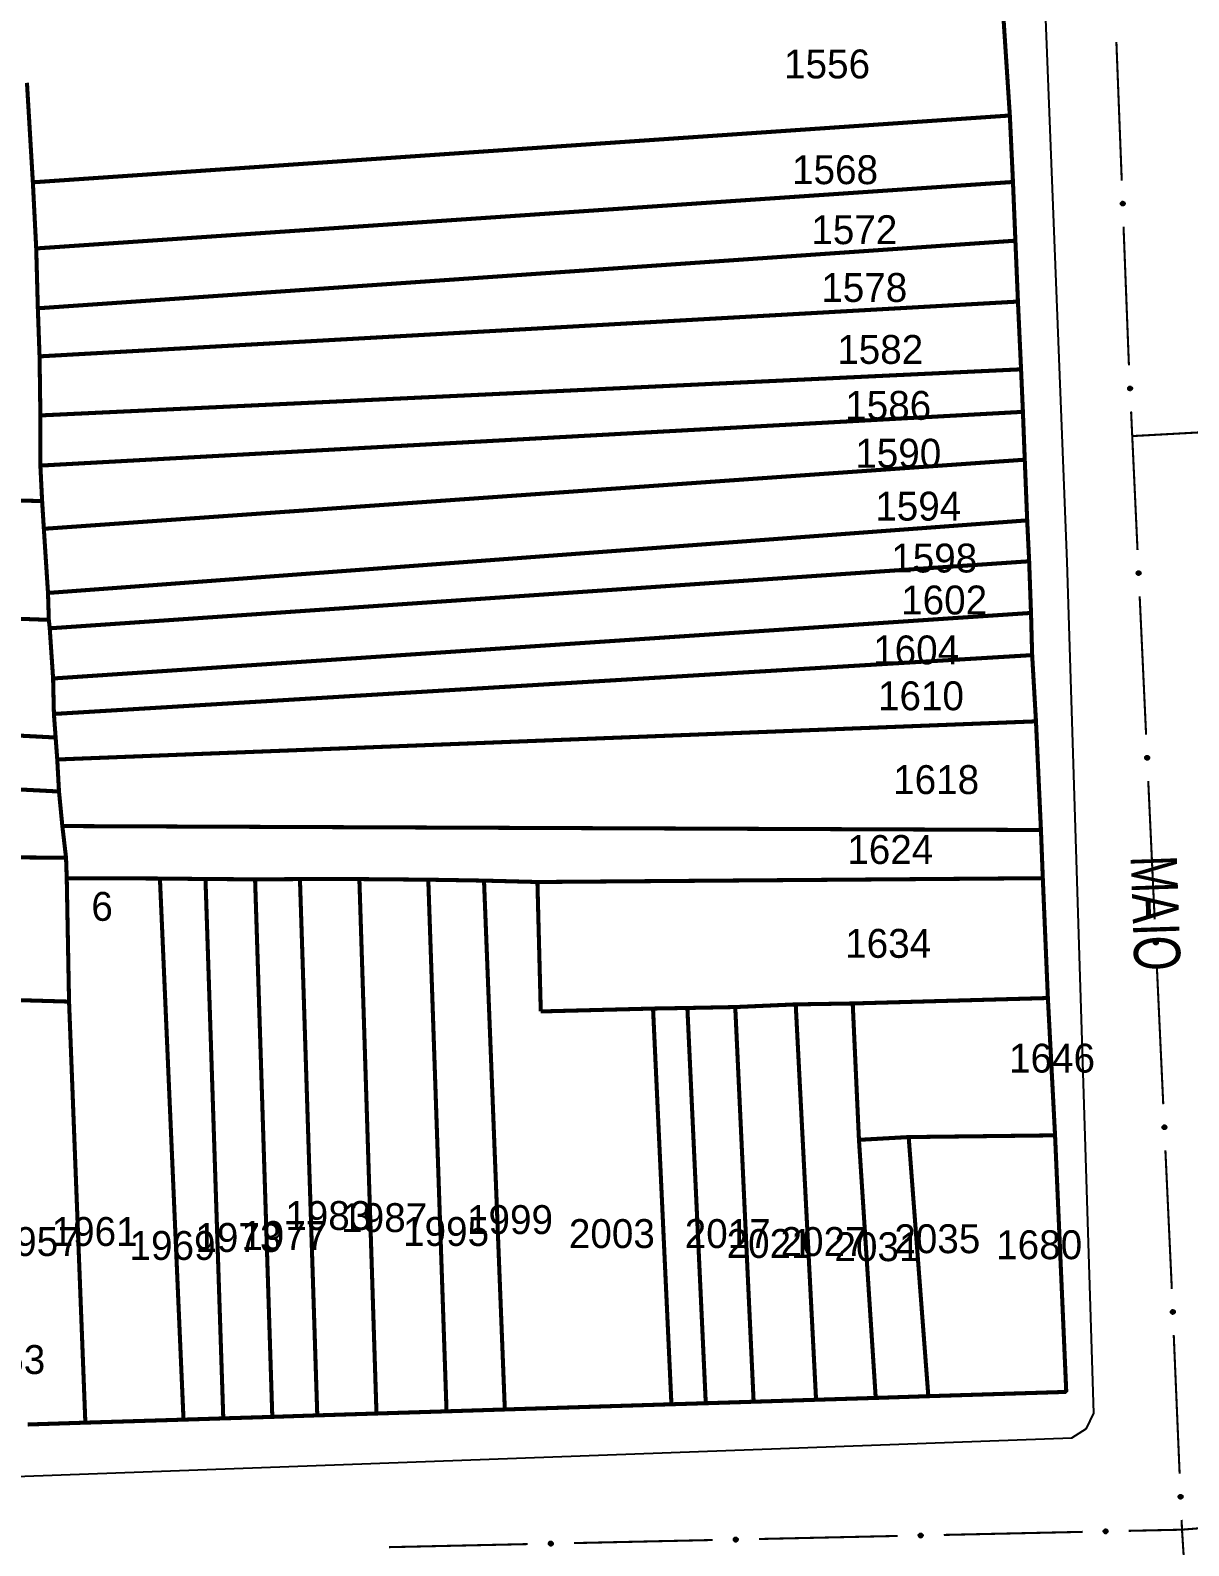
# Model space of a CAD drawing. Extents: x 202481 to 204056, y 4838981 to 4840330.
# Drawn here: x 202839.5 to 202939.6, y 4839175.8 to 4839306.9 of the extents above; entities that cross this region are included whole.
import ezdxf
from ezdxf.enums import TextEntityAlignment as Align

# ---------------------------------------------------------------- set-up
doc = ezdxf.new("R2010")
doc.units = 0
doc.header["$LTSCALE"] = 1.5
doc.header["$MEASUREMENT"] = 0
for name, color, linetype in [('CD_MALHA_LOTES', 7, 'CONTINUOUS'), ('RU-QUADRA', 210, 'CONTINUOUS'), ('SV-EIXO-RUA-PAV', 20, 'CONTINUOUS'), ('SV-RUA-PAVIM', 7, 'CONTINUOUS'), ('SV-TXT-RUA-PAV', 7, 'CONTINUOUS'), ('Th_NmrPort', 1, 'CONTINUOUS')]:
    doc.layers.add(name, color=color, linetype=linetype)
doc.styles.add('ARIAL', font='ARIAL.SHX')

msp = doc.modelspace()

# ---------------------------------------------------------------- linework, layer by layer
at = {"layer": 'CD_MALHA_LOTES', "linetype": 'Continuous', "const_width": 0.35, "flags": 128}
for points in [[(202923.26, 4839313.45), (202924.17, 4839299.5)], [(202839.67, 4839293.72), (202839.16, 4839302.33)], [(202839.67, 4839293.72), (202924.17, 4839299.5)], [(202924.17, 4839299.5), (202924.44, 4839293.75)], [(202839.96, 4839288), (202839.67, 4839293.72)], [(202839.96, 4839288), (202924.44, 4839293.75)], [(202924.44, 4839293.75), (202924.65, 4839288.67)], [(202840.1, 4839282.82), (202924.65, 4839288.67)], [(202924.65, 4839288.67), (202924.87, 4839283.4)], [(202840.1, 4839282.82), (202839.96, 4839288)], [(202840.25, 4839278.66), (202924.87, 4839283.4)], [(202924.87, 4839283.4), (202925.14, 4839277.54)], [(202840.25, 4839278.66), (202840.1, 4839282.82)], [(202840.32, 4839273.55), (202840.25, 4839278.66)], [(202840.32, 4839273.55), (202925.14, 4839277.54)], [(202925.14, 4839277.54), (202925.3, 4839273.86)], [(202840.32, 4839269.21), (202925.3, 4839273.86)], [(202840.32, 4839269.21), (202840.32, 4839273.55)], [(202925.3, 4839273.86), (202925.46, 4839269.72)], [(202840.47, 4839266.14), (202840.32, 4839269.21)], [(202840.62, 4839263.74), (202925.46, 4839269.72)], [(202925.46, 4839269.72), (202925.67, 4839264.47)], [(202769.73, 4839267.82), (202840.47, 4839266.14)], [(202840.62, 4839263.74), (202840.47, 4839266.14)], [(202840.98, 4839258.19), (202840.62, 4839263.74)], [(202840.98, 4839258.19), (202925.67, 4839264.47)], [(202925.67, 4839264.47), (202925.84, 4839260.93)], [(202841.13, 4839255.13), (202925.84, 4839260.93)], [(202925.84, 4839260.93), (202926, 4839256.46)], [(202770.07, 4839258.47), (202841.05, 4839255.86)], [(202841.05, 4839255.86), (202840.98, 4839258.19)], [(202841.13, 4839255.13), (202841.05, 4839255.86)], [(202841.42, 4839250.79), (202926, 4839256.46)], [(202926, 4839256.46), (202926.1, 4839252.81)], [(202841.42, 4839250.79), (202841.13, 4839255.13)], [(202841.49, 4839247.72), (202926.1, 4839252.81)], [(202926.1, 4839252.81), (202926.43, 4839247.08)], [(202841.49, 4839247.72), (202841.42, 4839250.79)], [(202770.32, 4839249.44), (202841.64, 4839245.68)], [(202841.64, 4839245.68), (202841.49, 4839247.72)], [(202841.78, 4839243.78), (202926.43, 4839247.08)], [(202926.43, 4839247.08), (202926.86, 4839237.68)], [(202841.78, 4839243.78), (202841.64, 4839245.68)], [(202770.57, 4839244.73), (202841.93, 4839241.01)], [(202841.93, 4839241.01), (202841.78, 4839243.78)], [(202842.22, 4839238.02), (202841.93, 4839241.01)], [(202842.54, 4839235.28), (202842.22, 4839238.02)], [(202842.22, 4839238.02), (202926.86, 4839237.68)], [(202926.86, 4839237.68), (202927.02, 4839233.51)], [(202836.73, 4839235.32), (202842.54, 4839235.28)], [(202842.6, 4839233.51), (202842.54, 4839235.28)], [(202842.6, 4839233.51), (202850.66, 4839233.48)], [(202842.8, 4839222.83), (202842.6, 4839233.51)], [(202850.66, 4839233.48), (202854.6, 4839233.44)], [(202852.7, 4839186.66), (202850.66, 4839233.48)], [(202854.6, 4839233.44), (202858.89, 4839233.41)], [(202856.14, 4839186.77), (202854.6, 4839233.44)], [(202883.31, 4839233.18), (202927.02, 4839233.51)], [(202927.02, 4839233.51), (202927.46, 4839223.14)], [(202858.89, 4839233.41), (202862.77, 4839233.43)], [(202860.38, 4839186.9), (202858.89, 4839233.41)], [(202862.77, 4839233.43), (202867.91, 4839233.43)], [(202864.27, 4839187.03), (202862.77, 4839233.43)], [(202867.91, 4839233.43), (202873.87, 4839233.38)], [(202869.39, 4839187.19), (202867.91, 4839233.43)], [(202873.87, 4839233.38), (202878.69, 4839233.3)], [(202875.45, 4839187.38), (202873.87, 4839233.38)], [(202878.69, 4839233.3), (202883.31, 4839233.18)], [(202880.49, 4839187.54), (202878.69, 4839233.3)], [(202883.6, 4839221.98), (202883.31, 4839233.18)], [(202837.69, 4839222.98), (202842.8, 4839222.83)], [(202910.58, 4839222.67), (202927.46, 4839223.14)], [(202927.46, 4839223.14), (202928.08, 4839211.26)], [(202844.21, 4839186.4), (202842.8, 4839222.83)], [(202893.31, 4839222.23), (202883.6, 4839221.98)], [(202893.31, 4839222.23), (202896.28, 4839222.28)], [(202894.9, 4839187.99), (202893.31, 4839222.23)], [(202896.28, 4839222.28), (202900.42, 4839222.36)], [(202897.87, 4839188.08), (202896.28, 4839222.28)], [(202900.42, 4839222.36), (202905.65, 4839222.59)], [(202902.01, 4839188.21), (202900.42, 4839222.36)], [(202905.65, 4839222.59), (202910.58, 4839222.67)], [(202907.41, 4839188.38), (202905.65, 4839222.59)], [(202911.12, 4839210.87), (202910.58, 4839222.67)], [(202915.42, 4839211.11), (202928.08, 4839211.26)], [(202928.08, 4839211.26), (202929.05, 4839189.06)], [(202911.12, 4839210.87), (202915.42, 4839211.11)], [(202912.57, 4839188.54), (202911.12, 4839210.87)], [(202917.12, 4839188.69), (202915.42, 4839211.11)], [(202929.05, 4839189.06), (202917.12, 4839188.69)], [(202894.9, 4839187.99), (202880.49, 4839187.54)], [(202897.87, 4839188.08), (202894.9, 4839187.99)], [(202902.01, 4839188.21), (202897.87, 4839188.08)], [(202907.41, 4839188.38), (202902.01, 4839188.21)], [(202912.57, 4839188.54), (202907.41, 4839188.38)], [(202917.12, 4839188.69), (202912.57, 4839188.54)], [(202844.21, 4839186.4), (202839.23, 4839186.24)], [(202852.7, 4839186.66), (202844.21, 4839186.4)], [(202856.14, 4839186.77), (202852.7, 4839186.66)], [(202860.38, 4839186.9), (202856.14, 4839186.77)], [(202864.27, 4839187.03), (202860.38, 4839186.9)], [(202869.39, 4839187.19), (202864.27, 4839187.03)], [(202875.45, 4839187.38), (202869.39, 4839187.19)], [(202880.49, 4839187.54), (202875.45, 4839187.38)]]:
    msp.add_lwpolyline(points, dxfattribs=at)
at = {"layer": 'RU-QUADRA', "linetype": 'Continuous', "const_width": 0.18, "flags": 128}
msp.add_lwpolyline([(202923.26, 4839313.45), (202924.17, 4839299.5), (202924.44, 4839293.75), (202924.65, 4839288.67), (202924.87, 4839283.4), (202925.14, 4839277.54), (202925.3, 4839273.86), (202925.46, 4839269.72), (202925.67, 4839264.47), (202925.84, 4839260.93), (202926, 4839256.46), (202926.1, 4839252.81), (202926.43, 4839247.08), (202926.86, 4839237.68), (202927.02, 4839233.51), (202927.46, 4839223.14), (202928.08, 4839211.26), (202929.05, 4839189.06), (202917.12, 4839188.69), (202912.57, 4839188.54), (202907.41, 4839188.38), (202902.01, 4839188.21), (202897.87, 4839188.08), (202894.9, 4839187.99), (202880.49, 4839187.54), (202875.45, 4839187.38), (202869.39, 4839187.19), (202864.27, 4839187.03), (202860.38, 4839186.9), (202856.14, 4839186.77), (202852.7, 4839186.66), (202844.21, 4839186.4), (202839.23, 4839186.24)], dxfattribs=at)
at = {"layer": 'SV-EIXO-RUA-PAV', "const_width": 0.18}
for points in [[(202933.38441, 4839305.865065), (202933.848792, 4839293.874053)], [(202934.003586, 4839289.87705), (202934.42927, 4839278.885289)], [(202934.42927, 4839278.885289), (202934.45, 4839278.35)], [(202934.45, 4839278.35), (202934.471522, 4839277.88619)], [(202934.656937, 4839273.890489), (202935.213179, 4839261.903388)], [(202934.7, 4839271.76), (202946.682067, 4839272.415805)], [(202935.398593, 4839257.907688), (202935.954836, 4839245.920587)], [(202936.14025, 4839241.924886), (202936.696492, 4839229.937785)], [(202936.881907, 4839225.942085), (202937.438149, 4839213.954984)], [(202937.623563, 4839209.959283), (202938.133452, 4839198.971107)], [(202938.133452, 4839198.971107), (202938.14, 4839198.83)], [(202938.14, 4839198.83), (202938.176392, 4839197.97203)], [(202938.345903, 4839193.975624), (202938.854436, 4839181.986404)], [(202939.023947, 4839177.989997), (202939.06, 4839177.14)], [(202939.06, 4839177.14), (202946.430955, 4839177.733477)], [(202870.471489, 4839175.627236), (202882.468572, 4839175.89184)], [(202886.467599, 4839175.980042), (202898.464681, 4839176.244646)], [(202902.463709, 4839176.332847), (202914.460791, 4839176.597452)], [(202918.459819, 4839176.685653), (202930.456901, 4839176.950257)], [(202934.455928, 4839177.038458), (202938.454956, 4839177.12666)], [(202938.454956, 4839177.12666), (202939.06, 4839177.14)], [(202939.06, 4839177.14), (202939.77188, 4839166.013511)]]:
    msp.add_lwpolyline(points, dxfattribs=at)
at = {"layer": 'SV-EIXO-RUA-PAV'}
for points in [[(202934.030627, 4839292.023384), (202934.06699, 4839291.990677), (202934.091554, 4839291.955131), (202934.103508, 4839291.919587), (202934.105882, 4839291.885423), (202934.104374, 4839291.850199), (202934.095018, 4839291.81502), (202934.075986, 4839291.778276), (202934.043432, 4839291.741569), (202934.005365, 4839291.718799), (202933.971145, 4839291.705214), (202933.935663, 4839291.700688), (202933.901469, 4839291.702726), (202933.865249, 4839291.713652), (202933.828201, 4839291.733303), (202933.792082, 4839291.766931), (202933.76824, 4839291.801944), (202933.757579, 4839291.836628), (202933.753255, 4839291.872327), (202933.755225, 4839291.908271), (202933.764608, 4839291.942749), (202933.784461, 4839291.980016), (202933.818123, 4839292.015225), (202933.852774, 4839292.039404), (202933.887298, 4839292.050548), (202933.92254, 4839292.054015), (202933.957889, 4839292.052932), (202933.993643, 4839292.044999), (202934.030627, 4839292.023384)], [(202934.667532, 4839276.036968), (202934.704144, 4839276.004541), (202934.72898, 4839275.969184), (202934.741206, 4839275.933732), (202934.743842, 4839275.899588), (202934.742604, 4839275.864353), (202934.733518, 4839275.829104), (202934.714768, 4839275.792215), (202934.682496, 4839275.755259), (202934.644604, 4839275.732198), (202934.610489, 4839275.718352), (202934.575044, 4839275.713553), (202934.540834, 4839275.71533), (202934.504532, 4839275.725978), (202934.467334, 4839275.745345), (202934.430959, 4839275.778695), (202934.406849, 4839275.813525), (202934.395923, 4839275.848125), (202934.391325, 4839275.88379), (202934.39302, 4839275.919748), (202934.402138, 4839275.954297), (202934.421705, 4839275.991715), (202934.455097, 4839276.027181), (202934.489561, 4839276.051624), (202934.523999, 4839276.063033), (202934.559214, 4839276.066769), (202934.594569, 4839276.065957), (202934.630383, 4839276.058299), (202934.667532, 4839276.036968)], [(202935.409188, 4839260.054167), (202935.445801, 4839260.021739), (202935.470636, 4839259.986382), (202935.482863, 4839259.950931), (202935.485498, 4839259.916786), (202935.48426, 4839259.881551), (202935.475174, 4839259.846302), (202935.456424, 4839259.809413), (202935.424153, 4839259.772458), (202935.386261, 4839259.749396), (202935.352146, 4839259.73555), (202935.3167, 4839259.730752), (202935.282491, 4839259.732528), (202935.246188, 4839259.743177), (202935.208991, 4839259.762543), (202935.172616, 4839259.795893), (202935.148505, 4839259.830723), (202935.13758, 4839259.865324), (202935.132982, 4839259.900989), (202935.134677, 4839259.936946), (202935.143795, 4839259.971496), (202935.163362, 4839260.008913), (202935.196754, 4839260.044379), (202935.231218, 4839260.068823), (202935.265656, 4839260.080231), (202935.30087, 4839260.083968), (202935.336226, 4839260.083156), (202935.37204, 4839260.075498), (202935.409188, 4839260.054167)], [(202936.150845, 4839244.071365), (202936.187457, 4839244.038937), (202936.212293, 4839244.003581), (202936.224519, 4839243.968129), (202936.227155, 4839243.933985), (202936.225917, 4839243.898749), (202936.216831, 4839243.8635), (202936.198081, 4839243.826612), (202936.165809, 4839243.789656), (202936.127917, 4839243.766595), (202936.093803, 4839243.752749), (202936.058357, 4839243.74795), (202936.024148, 4839243.749727), (202935.987845, 4839243.760375), (202935.950647, 4839243.779742), (202935.914272, 4839243.813092), (202935.890162, 4839243.847921), (202935.879236, 4839243.882522), (202935.874638, 4839243.918187), (202935.876333, 4839243.954145), (202935.885452, 4839243.988694), (202935.905018, 4839244.026112), (202935.93841, 4839244.061578), (202935.972874, 4839244.086021), (202936.007312, 4839244.09743), (202936.042527, 4839244.101166), (202936.077883, 4839244.100354), (202936.113696, 4839244.092696), (202936.150845, 4839244.071365)], [(202936.892502, 4839228.088564), (202936.929114, 4839228.056136), (202936.95395, 4839228.020779), (202936.966176, 4839227.985328), (202936.968812, 4839227.951183), (202936.967574, 4839227.915948), (202936.958488, 4839227.880699), (202936.939738, 4839227.84381), (202936.907466, 4839227.806854), (202936.869574, 4839227.783793), (202936.835459, 4839227.769947), (202936.800014, 4839227.765149), (202936.765804, 4839227.766925), (202936.729502, 4839227.777574), (202936.692304, 4839227.79694), (202936.655929, 4839227.83029), (202936.631819, 4839227.86512), (202936.620893, 4839227.899721), (202936.616295, 4839227.935386), (202936.61799, 4839227.971343), (202936.627108, 4839228.005893), (202936.646675, 4839228.04331), (202936.680067, 4839228.078776), (202936.714531, 4839228.10322), (202936.748969, 4839228.114628), (202936.784184, 4839228.118365), (202936.819539, 4839228.117553), (202936.855353, 4839228.109895), (202936.892502, 4839228.088564)], [(202937.634158, 4839212.105762), (202937.670771, 4839212.073334), (202937.695606, 4839212.037978), (202937.707833, 4839212.002526), (202937.710468, 4839211.968382), (202937.70923, 4839211.933146), (202937.700144, 4839211.897897), (202937.681394, 4839211.861009), (202937.649123, 4839211.824053), (202937.611231, 4839211.800992), (202937.577116, 4839211.787145), (202937.54167, 4839211.782347), (202937.507461, 4839211.784123), (202937.471158, 4839211.794772), (202937.433961, 4839211.814139), (202937.397586, 4839211.847488), (202937.373475, 4839211.882318), (202937.36255, 4839211.916919), (202937.357952, 4839211.952584), (202937.359647, 4839211.988541), (202937.368765, 4839212.023091), (202937.388332, 4839212.060508), (202937.421724, 4839212.095974), (202937.456188, 4839212.120418), (202937.490626, 4839212.131827), (202937.52584, 4839212.135563), (202937.561196, 4839212.134751), (202937.59701, 4839212.127093), (202937.634158, 4839212.105762)], [(202938.36504, 4839196.122043), (202938.401523, 4839196.08947), (202938.426218, 4839196.054015), (202938.438303, 4839196.018515), (202938.440803, 4839195.98436), (202938.439424, 4839195.94913), (202938.430198, 4839195.913918), (202938.411301, 4839195.877104), (202938.378883, 4839195.840277), (202938.3409, 4839195.817367), (202938.30673, 4839195.803656), (202938.271265, 4839195.798999), (202938.237064, 4839195.800912), (202938.200804, 4839195.811705), (202938.163683, 4839195.831219), (202938.127441, 4839195.864713), (202938.10347, 4839195.899639), (202938.092682, 4839195.934283), (202938.088226, 4839195.969966), (202938.090064, 4839196.005916), (202938.09932, 4839196.04043), (202938.119035, 4839196.077769), (202938.152568, 4839196.113101), (202938.187129, 4839196.137408), (202938.221612, 4839196.148679), (202938.256841, 4839196.152275), (202938.292194, 4839196.151323), (202938.327976, 4839196.143522), (202938.36504, 4839196.122043)], [(202939.043084, 4839180.136417), (202939.079567, 4839180.103844), (202939.104262, 4839180.068388), (202939.116347, 4839180.032889), (202939.118847, 4839179.998734), (202939.117468, 4839179.963504), (202939.108242, 4839179.928291), (202939.089345, 4839179.891477), (202939.056927, 4839179.85465), (202939.018944, 4839179.83174), (202938.984774, 4839179.81803), (202938.94931, 4839179.813373), (202938.915108, 4839179.815285), (202938.878848, 4839179.826078), (202938.841727, 4839179.845593), (202938.805486, 4839179.879087), (202938.781514, 4839179.914012), (202938.770726, 4839179.948656), (202938.76627, 4839179.98434), (202938.768108, 4839180.02029), (202938.777364, 4839180.054803), (202938.797079, 4839180.092142), (202938.830612, 4839180.127475), (202938.865173, 4839180.151781), (202938.899656, 4839180.163053), (202938.934886, 4839180.166649), (202938.970238, 4839180.165696), (202939.00602, 4839180.157896), (202939.043084, 4839180.136417)], [(202884.322012, 4839176.042827), (202884.355321, 4839176.07864), (202884.391271, 4839176.102608), (202884.427009, 4839176.113969), (202884.461208, 4839176.115774), (202884.496402, 4839176.113679), (202884.53142, 4839176.103739), (202884.567842, 4839176.084097), (202884.604002, 4839176.050937), (202884.626135, 4839176.012495), (202884.639148, 4839175.978054), (202884.643083, 4839175.942502), (202884.640475, 4839175.908346), (202884.628947, 4839175.872313), (202884.608682, 4839175.835597), (202884.574457, 4839175.800044), (202884.539051, 4839175.776788), (202884.504195, 4839175.766707), (202884.468429, 4839175.762977), (202884.432523, 4839175.765546), (202884.398206, 4839175.775502), (202884.361275, 4839175.795972), (202884.326632, 4839175.830217), (202884.303033, 4839175.865265), (202884.292465, 4839175.89997), (202884.289586, 4839175.935266), (202884.291258, 4839175.970591), (202884.299784, 4839176.006208), (202884.322012, 4839176.042827)], [(202900.318122, 4839176.395632), (202900.351431, 4839176.431445), (202900.387381, 4839176.455414), (202900.423119, 4839176.466775), (202900.457317, 4839176.468579), (202900.492512, 4839176.466485), (202900.52753, 4839176.456545), (202900.563952, 4839176.436903), (202900.600112, 4839176.403742), (202900.622245, 4839176.365301), (202900.635258, 4839176.330859), (202900.639192, 4839176.295308), (202900.636585, 4839176.261152), (202900.625057, 4839176.225119), (202900.604791, 4839176.188403), (202900.570567, 4839176.15285), (202900.535161, 4839176.129593), (202900.500305, 4839176.119512), (202900.464539, 4839176.115783), (202900.428633, 4839176.118352), (202900.394315, 4839176.128307), (202900.357385, 4839176.148778), (202900.322741, 4839176.183022), (202900.299143, 4839176.218071), (202900.288575, 4839176.252776), (202900.285696, 4839176.288071), (202900.287368, 4839176.323397), (202900.295894, 4839176.359013), (202900.318122, 4839176.395632)], [(202916.314232, 4839176.748438), (202916.34754, 4839176.784251), (202916.383491, 4839176.808219), (202916.419229, 4839176.81958), (202916.453427, 4839176.821385), (202916.488622, 4839176.81929), (202916.52364, 4839176.80935), (202916.560062, 4839176.789708), (202916.596222, 4839176.756548), (202916.618355, 4839176.718106), (202916.631367, 4839176.683665), (202916.635302, 4839176.648113), (202916.632695, 4839176.613957), (202916.621166, 4839176.577924), (202916.600901, 4839176.541209), (202916.566677, 4839176.505655), (202916.531271, 4839176.482399), (202916.496415, 4839176.472318), (202916.460648, 4839176.468588), (202916.424743, 4839176.471157), (202916.390425, 4839176.481113), (202916.353495, 4839176.501584), (202916.318851, 4839176.535828), (202916.295253, 4839176.570876), (202916.284685, 4839176.605582), (202916.281806, 4839176.640877), (202916.283477, 4839176.676202), (202916.292004, 4839176.711819), (202916.314232, 4839176.748438)], [(202932.310342, 4839177.101243), (202932.34365, 4839177.137056), (202932.3796, 4839177.161025), (202932.415339, 4839177.172386), (202932.449537, 4839177.17419), (202932.484732, 4839177.172096), (202932.51975, 4839177.162156), (202932.556171, 4839177.142514), (202932.592331, 4839177.109353), (202932.614464, 4839177.070912), (202932.627477, 4839177.036471), (202932.631412, 4839177.000919), (202932.628805, 4839176.966763), (202932.617276, 4839176.93073), (202932.597011, 4839176.894014), (202932.562787, 4839176.858461), (202932.527381, 4839176.835204), (202932.492525, 4839176.825123), (202932.456758, 4839176.821394), (202932.420853, 4839176.823963), (202932.386535, 4839176.833918), (202932.349605, 4839176.854389), (202932.314961, 4839176.888633), (202932.291362, 4839176.923682), (202932.280795, 4839176.958387), (202932.277916, 4839176.993682), (202932.279587, 4839177.029008), (202932.288114, 4839177.064624), (202932.310342, 4839177.101243)]]:
    msp.add_lwpolyline(points, close=True, dxfattribs=at)
for points in [[(202933.755225, 4839291.908271), (202933.76824, 4839291.801944)], [(202933.76072, 4839291.921198), (202933.779424, 4839291.79083)], [(202933.764608, 4839291.942749), (202933.792082, 4839291.766931)], [(202933.777125, 4839291.955972), (202933.809377, 4839291.757851)], [(202933.784461, 4839291.980016), (202933.828201, 4839291.733303)], [(202933.802969, 4839291.993842), (202933.846096, 4839291.7265)], [(202933.818123, 4839292.015225), (202933.865249, 4839291.713652)], [(202933.834531, 4839292.025107), (202933.882128, 4839291.712875)], [(202933.852774, 4839292.039404), (202933.901469, 4839291.702726)], [(202933.869402, 4839292.041478), (202933.917948, 4839291.704703)], [(202933.887298, 4839292.050548), (202933.935663, 4839291.700688)], [(202933.904589, 4839292.049669), (202933.950725, 4839291.704607)], [(202933.92254, 4839292.054015), (202933.971145, 4839291.705214)], [(202933.941456, 4839292.049731), (202933.989844, 4839291.717046)], [(202933.957889, 4839292.052932), (202934.005365, 4839291.718799)], [(202933.975807, 4839292.044234), (202934.024662, 4839291.734781)], [(202933.993643, 4839292.044999), (202934.043432, 4839291.741569)], [(202934.01037, 4839292.033282), (202934.057693, 4839291.763371)], [(202934.030627, 4839292.023384), (202934.075986, 4839291.778276)], [(202934.04971, 4839292.004764), (202934.084795, 4839291.804022)], [(202934.06699, 4839291.990677), (202934.095018, 4839291.81502)], [(202934.08108, 4839291.970474), (202934.098368, 4839291.841417)], [(202934.091554, 4839291.955131), (202934.104374, 4839291.850199)], [(202934.39302, 4839275.919748), (202934.406849, 4839275.813525)], [(202934.398415, 4839275.932717), (202934.418118, 4839275.802496)], [(202934.402138, 4839275.954297), (202934.430959, 4839275.778695)], [(202934.414554, 4839275.967615), (202934.448323, 4839275.769748)], [(202934.421705, 4839275.991715), (202934.467334, 4839275.745345)], [(202934.440107, 4839276.005683), (202934.485281, 4839275.738679)], [(202934.455097, 4839276.027181), (202934.504532, 4839275.725978)], [(202934.471429, 4839276.037188), (202934.521416, 4839275.72533)], [(202934.489561, 4839276.051624), (202934.540834, 4839275.71533)], [(202934.506173, 4839276.053826), (202934.557298, 4839275.717433)], [(202934.523999, 4839276.063033), (202934.575044, 4839275.713553)], [(202934.541296, 4839276.062286), (202934.590075, 4839275.717588)], [(202934.559214, 4839276.066769), (202934.610489, 4839275.718352)], [(202934.578162, 4839276.062631), (202934.629097, 4839275.730327)], [(202934.594569, 4839276.065957), (202934.644604, 4839275.732198)], [(202934.612554, 4839276.057397), (202934.663778, 4839275.748328)], [(202934.630383, 4839276.058299), (202934.682496, 4839275.755259)], [(202934.6472, 4839276.046711), (202934.696589, 4839275.77717)], [(202934.667532, 4839276.036968), (202934.714768, 4839275.792215)], [(202934.686757, 4839276.018494), (202934.723379, 4839275.818027)], [(202934.704144, 4839276.004541), (202934.733518, 4839275.829104)], [(202934.718389, 4839275.984446), (202934.736665, 4839275.855525)], [(202934.72898, 4839275.969184), (202934.742604, 4839275.864353)], [(202935.134677, 4839259.936946), (202935.148505, 4839259.830723)], [(202935.140072, 4839259.949915), (202935.159775, 4839259.819694)], [(202935.143795, 4839259.971496), (202935.172616, 4839259.795893)], [(202935.15621, 4839259.984814), (202935.18998, 4839259.786946)], [(202935.163362, 4839260.008913), (202935.208991, 4839259.762543)], [(202935.181764, 4839260.022881), (202935.226937, 4839259.755877)], [(202935.196754, 4839260.044379), (202935.246188, 4839259.743177)], [(202935.213086, 4839260.054387), (202935.263073, 4839259.742528)], [(202935.231218, 4839260.068823), (202935.282491, 4839259.732528)], [(202935.247829, 4839260.071025), (202935.298955, 4839259.734631)], [(202935.265656, 4839260.080231), (202935.3167, 4839259.730752)], [(202935.282952, 4839260.079485), (202935.331731, 4839259.734786)], [(202935.30087, 4839260.083968), (202935.352146, 4839259.73555)], [(202935.319818, 4839260.079829), (202935.370754, 4839259.747525)], [(202935.336226, 4839260.083156), (202935.386261, 4839259.749396)], [(202935.354211, 4839260.074595), (202935.405434, 4839259.765526)], [(202935.37204, 4839260.075498), (202935.424153, 4839259.772458)], [(202935.388856, 4839260.063909), (202935.438246, 4839259.794369)], [(202935.409188, 4839260.054167), (202935.456424, 4839259.809413)], [(202935.428414, 4839260.035693), (202935.465036, 4839259.835226)], [(202935.445801, 4839260.021739), (202935.475174, 4839259.846302)], [(202935.460045, 4839260.001645), (202935.478322, 4839259.872724)], [(202935.470636, 4839259.986382), (202935.48426, 4839259.881551)], [(202935.876333, 4839243.954145), (202935.890162, 4839243.847921)], [(202935.881729, 4839243.967114), (202935.901431, 4839243.836893)], [(202935.885452, 4839243.988694), (202935.914272, 4839243.813092)], [(202935.897867, 4839244.002012), (202935.931637, 4839243.804145)], [(202935.905018, 4839244.026112), (202935.950647, 4839243.779742)], [(202935.92342, 4839244.04008), (202935.968594, 4839243.773076)], [(202935.93841, 4839244.061578), (202935.987845, 4839243.760375)], [(202935.954742, 4839244.071585), (202936.004729, 4839243.759727)], [(202935.972874, 4839244.086021), (202936.024148, 4839243.749727)], [(202935.989486, 4839244.088223), (202936.040611, 4839243.75183)], [(202936.007312, 4839244.09743), (202936.058357, 4839243.74795)], [(202936.024609, 4839244.096683), (202936.073388, 4839243.751985)], [(202936.042527, 4839244.101166), (202936.093803, 4839243.752749)], [(202936.061475, 4839244.097028), (202936.112411, 4839243.764724)], [(202936.077883, 4839244.100354), (202936.127917, 4839243.766595)], [(202936.095867, 4839244.091794), (202936.147091, 4839243.782725)], [(202936.113696, 4839244.092696), (202936.165809, 4839243.789656)], [(202936.130513, 4839244.081107), (202936.179902, 4839243.811567)], [(202936.150845, 4839244.071365), (202936.198081, 4839243.826612)], [(202936.17007, 4839244.052891), (202936.206692, 4839243.852424)], [(202936.187457, 4839244.038937), (202936.216831, 4839243.8635)], [(202936.201702, 4839244.018843), (202936.219978, 4839243.889922)], [(202936.212293, 4839244.003581), (202936.225917, 4839243.898749)], [(202936.61799, 4839227.971343), (202936.631819, 4839227.86512)], [(202936.623385, 4839227.984312), (202936.643088, 4839227.854091)], [(202936.627108, 4839228.005893), (202936.655929, 4839227.83029)], [(202936.639524, 4839228.019211), (202936.673293, 4839227.821343)], [(202936.646675, 4839228.04331), (202936.692304, 4839227.79694)], [(202936.665077, 4839228.057278), (202936.710251, 4839227.790274)], [(202936.680067, 4839228.078776), (202936.729502, 4839227.777574)], [(202936.696399, 4839228.088784), (202936.746386, 4839227.776925)], [(202936.714531, 4839228.10322), (202936.765804, 4839227.766925)], [(202936.731143, 4839228.105422), (202936.782268, 4839227.769028)], [(202936.748969, 4839228.114628), (202936.800014, 4839227.765149)], [(202936.766266, 4839228.113881), (202936.815045, 4839227.769183)], [(202936.784184, 4839228.118365), (202936.835459, 4839227.769947)], [(202936.803132, 4839228.114226), (202936.854067, 4839227.781922)], [(202936.819539, 4839228.117553), (202936.869574, 4839227.783793)], [(202936.837524, 4839228.108992), (202936.888748, 4839227.799923)], [(202936.855353, 4839228.109895), (202936.907466, 4839227.806854)], [(202936.87217, 4839228.098306), (202936.921559, 4839227.828766)], [(202936.892502, 4839228.088564), (202936.939738, 4839227.84381)], [(202936.911727, 4839228.07009), (202936.948349, 4839227.869622)], [(202936.929114, 4839228.056136), (202936.958488, 4839227.880699)], [(202936.943359, 4839228.036042), (202936.961635, 4839227.907121)], [(202936.95395, 4839228.020779), (202936.967574, 4839227.915948)], [(202937.359647, 4839211.988541), (202937.373475, 4839211.882318)], [(202937.365042, 4839212.001511), (202937.384744, 4839211.87129)], [(202937.368765, 4839212.023091), (202937.397586, 4839211.847488)], [(202937.38118, 4839212.036409), (202937.41495, 4839211.838542)], [(202937.388332, 4839212.060508), (202937.433961, 4839211.814139)], [(202937.406734, 4839212.074477), (202937.451907, 4839211.807473)], [(202937.421724, 4839212.095974), (202937.471158, 4839211.794772)], [(202937.438056, 4839212.105982), (202937.488043, 4839211.794124)], [(202937.456188, 4839212.120418), (202937.507461, 4839211.784123)], [(202937.472799, 4839212.12262), (202937.523925, 4839211.786227)], [(202937.490626, 4839212.131827), (202937.54167, 4839211.782347)], [(202937.507922, 4839212.13108), (202937.556701, 4839211.786382)], [(202937.52584, 4839212.135563), (202937.577116, 4839211.787145)], [(202937.544788, 4839212.131425), (202937.595724, 4839211.79912)], [(202937.561196, 4839212.134751), (202937.611231, 4839211.800992)], [(202937.579181, 4839212.126191), (202937.630404, 4839211.817122)], [(202937.59701, 4839212.127093), (202937.649123, 4839211.824053)], [(202937.613826, 4839212.115504), (202937.663216, 4839211.845964)], [(202937.634158, 4839212.105762), (202937.681394, 4839211.861009)], [(202937.653384, 4839212.087288), (202937.690006, 4839211.886821)], [(202937.670771, 4839212.073334), (202937.700144, 4839211.897897)], [(202937.685015, 4839212.05324), (202937.703292, 4839211.924319)], [(202937.695606, 4839212.037978), (202937.70923, 4839211.933146)], [(202938.090064, 4839196.005916), (202938.10347, 4839195.899639)], [(202938.095511, 4839196.018864), (202938.114695, 4839195.888566)], [(202938.09932, 4839196.04043), (202938.127441, 4839195.864713)], [(202938.111788, 4839196.053698), (202938.14477, 4839195.855697)], [(202938.119035, 4839196.077769), (202938.163683, 4839195.831219)], [(202938.137493, 4839196.091663), (202938.181603, 4839195.824482)], [(202938.152568, 4839196.113101), (202938.200804, 4839195.811705)], [(202938.16894, 4839196.123044), (202938.217685, 4839195.810989)], [(202938.187129, 4839196.137408), (202938.237064, 4839195.800912)], [(202938.203749, 4839196.139544), (202938.253536, 4839195.802949)], [(202938.221612, 4839196.148679), (202938.271265, 4839195.798999)], [(202938.238906, 4839196.147863), (202938.286313, 4839195.802974)], [(202938.256841, 4839196.152275), (202938.30673, 4839195.803656)], [(202938.275773, 4839196.148061), (202938.325386, 4839195.815557)], [(202938.292194, 4839196.151323), (202938.3409, 4839195.817367)], [(202938.310144, 4839196.142691), (202938.360137, 4839195.83342)], [(202938.327976, 4839196.143522), (202938.378883, 4839195.840277)], [(202938.344747, 4839196.131867), (202938.393063, 4839195.862132)], [(202938.36504, 4839196.122043), (202938.411301, 4839195.877104)], [(202938.384191, 4839196.103493), (202938.420016, 4839195.902882)], [(202938.401523, 4839196.08947), (202938.430198, 4839195.913918)], [(202938.415687, 4839196.06932), (202938.433451, 4839195.940327)], [(202938.426218, 4839196.054015), (202938.439424, 4839195.94913)], [(202938.768108, 4839180.02029), (202938.781514, 4839179.914012)], [(202938.773555, 4839180.033237), (202938.792739, 4839179.902939)], [(202938.777364, 4839180.054803), (202938.805486, 4839179.879087)], [(202938.789832, 4839180.068071), (202938.822814, 4839179.870071)], [(202938.797079, 4839180.092142), (202938.841727, 4839179.845593)], [(202938.815537, 4839180.106037), (202938.859647, 4839179.838855)], [(202938.830612, 4839180.127475), (202938.878848, 4839179.826078)], [(202938.846984, 4839180.137417), (202938.895729, 4839179.825362)], [(202938.865173, 4839180.151781), (202938.915108, 4839179.815285)], [(202938.881793, 4839180.153917), (202938.93158, 4839179.817323)], [(202938.899656, 4839180.163053), (202938.94931, 4839179.813373)], [(202938.91695, 4839180.162237), (202938.964357, 4839179.817347)], [(202938.934886, 4839180.166649), (202938.984774, 4839179.81803)], [(202938.953817, 4839180.162435), (202939.00343, 4839179.829931)], [(202938.970238, 4839180.165696), (202939.018944, 4839179.83174)], [(202938.988188, 4839180.157064), (202939.038181, 4839179.847794)], [(202939.00602, 4839180.157896), (202939.056927, 4839179.85465)], [(202939.022791, 4839180.14624), (202939.071107, 4839179.876505)], [(202939.043084, 4839180.136417), (202939.089345, 4839179.891477)], [(202939.062236, 4839180.117867), (202939.09806, 4839179.917255)], [(202939.079567, 4839180.103844), (202939.108242, 4839179.928291)], [(202939.093732, 4839180.083693), (202939.111495, 4839179.9547)], [(202939.104262, 4839180.068388), (202939.117468, 4839179.963504)], [(202884.289586, 4839175.935266), (202884.639148, 4839175.978054)], [(202884.291258, 4839175.970591), (202884.626135, 4839176.012495)], [(202884.292465, 4839175.89997), (202884.643083, 4839175.942502)], [(202884.293633, 4839175.917244), (202884.639415, 4839175.957627)], [(202884.294184, 4839175.954107), (202884.627629, 4839175.996948)], [(202884.299784, 4839176.006208), (202884.604002, 4839176.050937)], [(202884.300253, 4839175.988362), (202884.610476, 4839176.032056)], [(202884.301236, 4839175.881925), (202884.638773, 4839175.924856)], [(202884.311779, 4839176.022738), (202884.58244, 4839176.065559)], [(202884.322012, 4839176.042827), (202884.567842, 4839176.084097)], [(202884.340948, 4839176.061597), (202884.542247, 4839176.093334)], [(202884.355321, 4839176.07864), (202884.53142, 4839176.103739)], [(202884.375755, 4839176.092392), (202884.505083, 4839176.107528)], [(202884.391271, 4839176.102608), (202884.496402, 4839176.113679)], [(202900.285696, 4839176.288071), (202900.635258, 4839176.330859)], [(202900.287368, 4839176.323397), (202900.622245, 4839176.365301)], [(202900.288575, 4839176.252776), (202900.639192, 4839176.295308)], [(202900.289742, 4839176.270049), (202900.635525, 4839176.310432)], [(202900.290294, 4839176.306913), (202900.623739, 4839176.349753)], [(202900.295894, 4839176.359013), (202900.600112, 4839176.403742)], [(202900.296363, 4839176.341168), (202900.606586, 4839176.384861)], [(202900.297346, 4839176.234731), (202900.634883, 4839176.277662)], [(202900.299143, 4839176.218071), (202900.636585, 4839176.261152)], [(202900.307888, 4839176.375543), (202900.57855, 4839176.418364)], [(202900.313134, 4839176.199593), (202900.626116, 4839176.241982)], [(202900.318122, 4839176.395632), (202900.563952, 4839176.436903)], [(202900.322741, 4839176.183022), (202900.625057, 4839176.225119)], [(202900.337058, 4839176.414403), (202900.538357, 4839176.44614)], [(202900.343868, 4839176.167514), (202900.611892, 4839176.206182)], [(202900.351431, 4839176.431445), (202900.52753, 4839176.456545)], [(202900.357385, 4839176.148778), (202900.604791, 4839176.188403)], [(202900.371865, 4839176.445197), (202900.501192, 4839176.460333)], [(202900.381303, 4839176.141043), (202900.579933, 4839176.169991)], [(202900.387381, 4839176.455414), (202900.492512, 4839176.466485)], [(202900.394315, 4839176.128307), (202900.570567, 4839176.15285)], [(202900.415799, 4839176.124061), (202900.546461, 4839176.140591)], [(202900.428633, 4839176.118352), (202900.535161, 4839176.129593)], [(202916.281806, 4839176.640877), (202916.631367, 4839176.683665)], [(202916.283477, 4839176.676202), (202916.618355, 4839176.718106)], [(202916.284685, 4839176.605582), (202916.635302, 4839176.648113)], [(202916.285852, 4839176.622855), (202916.631634, 4839176.663238)], [(202916.286404, 4839176.659718), (202916.619848, 4839176.702559)], [(202916.292004, 4839176.711819), (202916.596222, 4839176.756548)], [(202916.292473, 4839176.693973), (202916.602696, 4839176.737667)], [(202916.293455, 4839176.587536), (202916.630992, 4839176.630467)], [(202916.295253, 4839176.570876), (202916.632695, 4839176.613957)], [(202916.303998, 4839176.728349), (202916.57466, 4839176.77117)], [(202916.309244, 4839176.552398), (202916.622225, 4839176.594788)], [(202916.314232, 4839176.748438), (202916.560062, 4839176.789708)], [(202916.318851, 4839176.535828), (202916.621166, 4839176.577924)], [(202916.333168, 4839176.767208), (202916.534466, 4839176.798945)], [(202916.339978, 4839176.52032), (202916.608001, 4839176.558988)], [(202916.34754, 4839176.784251), (202916.52364, 4839176.80935)], [(202916.353495, 4839176.501584), (202916.600901, 4839176.541209)], [(202916.367975, 4839176.798003), (202916.497302, 4839176.813139)], [(202916.377413, 4839176.493848), (202916.576043, 4839176.522797)], [(202916.383491, 4839176.808219), (202916.488622, 4839176.81929)], [(202916.390425, 4839176.481113), (202916.566677, 4839176.505655)], [(202916.411909, 4839176.476866), (202916.54257, 4839176.493396)], [(202916.424743, 4839176.471157), (202916.531271, 4839176.482399)], [(202932.277916, 4839176.993682), (202932.627477, 4839177.036471)], [(202932.279587, 4839177.029008), (202932.614464, 4839177.070912)], [(202932.280795, 4839176.958387), (202932.631412, 4839177.000919)], [(202932.281962, 4839176.97566), (202932.627744, 4839177.016043)], [(202932.282514, 4839177.012524), (202932.615958, 4839177.055364)], [(202932.288114, 4839177.064624), (202932.592331, 4839177.109353)], [(202932.288582, 4839177.046779), (202932.598806, 4839177.090472)], [(202932.289565, 4839176.940342), (202932.627102, 4839176.983273)], [(202932.291362, 4839176.923682), (202932.628805, 4839176.966763)], [(202932.300108, 4839177.081154), (202932.57077, 4839177.123975)], [(202932.305354, 4839176.905204), (202932.618335, 4839176.947593)], [(202932.310342, 4839177.101243), (202932.556171, 4839177.142514)], [(202932.314961, 4839176.888633), (202932.617276, 4839176.93073)], [(202932.329278, 4839177.120014), (202932.530576, 4839177.151751)], [(202932.336088, 4839176.873125), (202932.604111, 4839176.911793)], [(202932.34365, 4839177.137056), (202932.51975, 4839177.162156)], [(202932.349605, 4839176.854389), (202932.597011, 4839176.894014)], [(202932.364085, 4839177.150808), (202932.493412, 4839177.165944)], [(202932.373523, 4839176.846654), (202932.572153, 4839176.875602)], [(202932.3796, 4839177.161025), (202932.484732, 4839177.172096)], [(202932.386535, 4839176.833918), (202932.562787, 4839176.858461)], [(202932.408019, 4839176.829672), (202932.53868, 4839176.846202)], [(202932.420853, 4839176.823963), (202932.527381, 4839176.835204)], [(202884.303033, 4839175.865265), (202884.640475, 4839175.908346)], [(202884.317024, 4839175.846787), (202884.630006, 4839175.889177)], [(202884.326632, 4839175.830217), (202884.628947, 4839175.872313)], [(202884.347758, 4839175.814709), (202884.615782, 4839175.853377)], [(202884.361275, 4839175.795972), (202884.608682, 4839175.835597)], [(202884.385193, 4839175.788237), (202884.583824, 4839175.817186)], [(202884.398206, 4839175.775502), (202884.574457, 4839175.800044)], [(202884.419689, 4839175.771255), (202884.550351, 4839175.787785)], [(202884.432523, 4839175.765546), (202884.539051, 4839175.776788)]]:
    msp.add_lwpolyline(points, dxfattribs=at)
at = {"layer": 'SV-RUA-PAVIM', "linetype": 'Continuous'}
msp.add_polyline3d([(202765.15, 4839236.09, 12.37), (202766.91, 4839182.6, 12.2), (202767.92, 4839180.6, 12.17), (202770.2, 4839179.8, 12.12), (202834.23, 4839181.61, 12.42), (202929.52, 4839185.09, 12.3), (202930.79, 4839185.9, 12.3), (202931.44, 4839187.23, 12.3), (202929.12, 4839260.89, 12.26), (202925.33, 4839357.75, 11.91), (202924.41, 4839379.9, 11.91)], dxfattribs=at)

# ---------------------------------------------------------------- texts
at = {"layer": 'SV-TXT-RUA-PAV', "style": 'ARIAL', "width": 0.7}
msp.add_text('MAIO', height=4, rotation=272, dxfattribs=at).set_placement((202934.610011, 4839235.413817))
at = {"layer": 'Th_NmrPort', "color": 1}
for s, p in [('1556', (202904.643333, 4839303.96)), ('1568', (202905.333333, 4839294.81)), ('1572', (202907, 4839289.62)), ('1578', (202907.86, 4839284.62)), ('1582', (202909.24, 4839279.26)), ('1586', (202909.93, 4839274.42)), ('1590', (202910.8, 4839270.28)), ('1594', (202912.53, 4839265.7)), ('1598', (202913.91, 4839261.21)), ('1602', (202914.77, 4839257.58)), ('1604', (202912.35, 4839253.26)), ('1610', (202912.763333, 4839249.29)), ('1618', (202914.08, 4839242.04)), ('1624', (202910.11, 4839235.99)), ('6', (202844.73, 4839231.07)), ('1634', (202909.93, 4839227.87)), ('1646', (202924.1, 4839217.94)), ('1983', (202861.5, 4839204.32)), ('1987', (202866.34, 4839204.14)), ('1999', (202877.22, 4839203.97)), ('1961', (202841.29, 4839202.94)), ('1973', (202853.73, 4839202.42)), ('1977', (202857.7, 4839202.59)), ('1995', (202871.69, 4839202.94)), ('2003', (202886.03, 4839202.76)), ('2017', (202896.05, 4839202.76)), ('2035', (202914.18, 4839202.313333)), ('1957', (202836.28, 4839202.07)), ('1969', (202848.03, 4839201.73)), ('2021', (202899.67, 4839201.9)), ('2027', (202904.34, 4839202.07)), ('2031', (202909, 4839201.623333)), ('1680', (202922.99, 4839201.793333)), ('1953', (202833.303333, 4839191.86))]:
    msp.add_text(s, height=2.5, dxfattribs=at).set_placement(p, align=Align.MIDDLE_LEFT)

doc.saveas('drawing.dxf')
